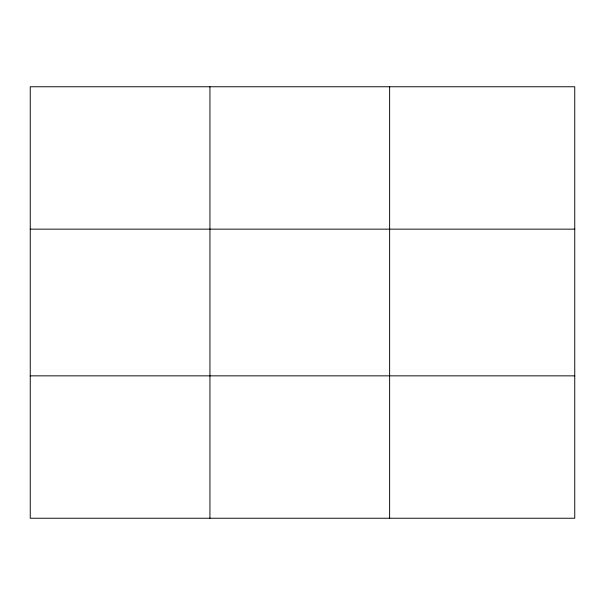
<?xml version="1.0" encoding="UTF-8"?>
<svg xmlns="http://www.w3.org/2000/svg" width="605" height="605" viewBox="0 0 605 605"><rect width="100%" height="100%" fill="white"/><g stroke="black" fill="none" stroke-linecap="round" stroke-linejoin="round"><path stroke-width="0.91" d="M209.935 86.765L209.935 518.235M389.62 86.765L389.62 518.235M574.75 375.849L574.75 518.235L30.25 518.235L30.25 86.765L574.75 86.765L574.75 375.849L30.25 375.849M30.25 229.151L574.75 229.151"/></g></svg>
